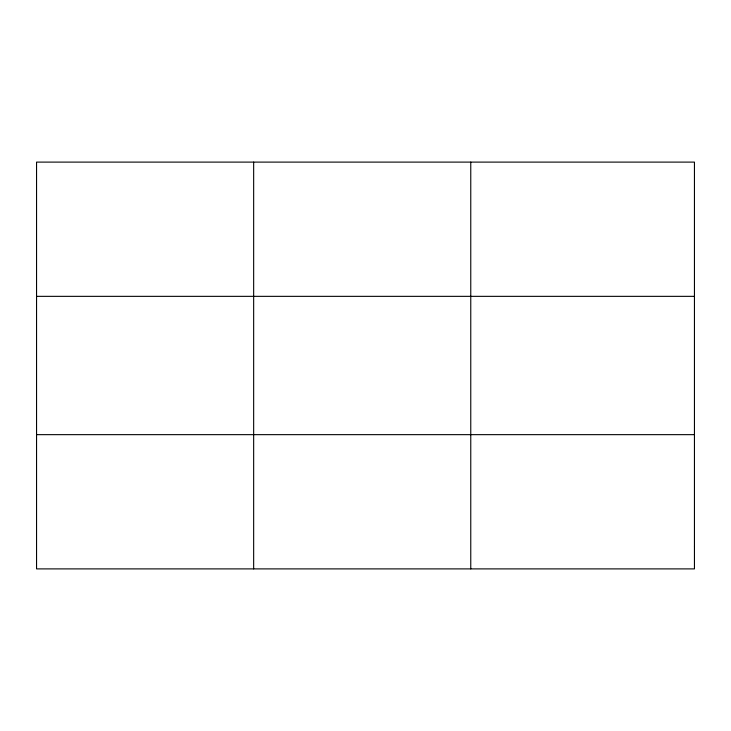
<?xml version="1.0" encoding="UTF-8"?>
<svg xmlns="http://www.w3.org/2000/svg" width="731" height="731" viewBox="0 0 731 731"><rect width="100%" height="100%" fill="white"/><g stroke="black" fill="none" stroke-linecap="round" stroke-linejoin="round"><path stroke-width="1.1" d="M253.657 162.108L253.657 568.892M470.764 162.108L470.764 568.892M36.55 296.347L694.45 296.347M36.55 434.653L694.45 434.653M694.45 546.514L694.45 568.892L36.55 568.892L36.55 162.108L694.45 162.108L694.45 546.514"/></g></svg>
